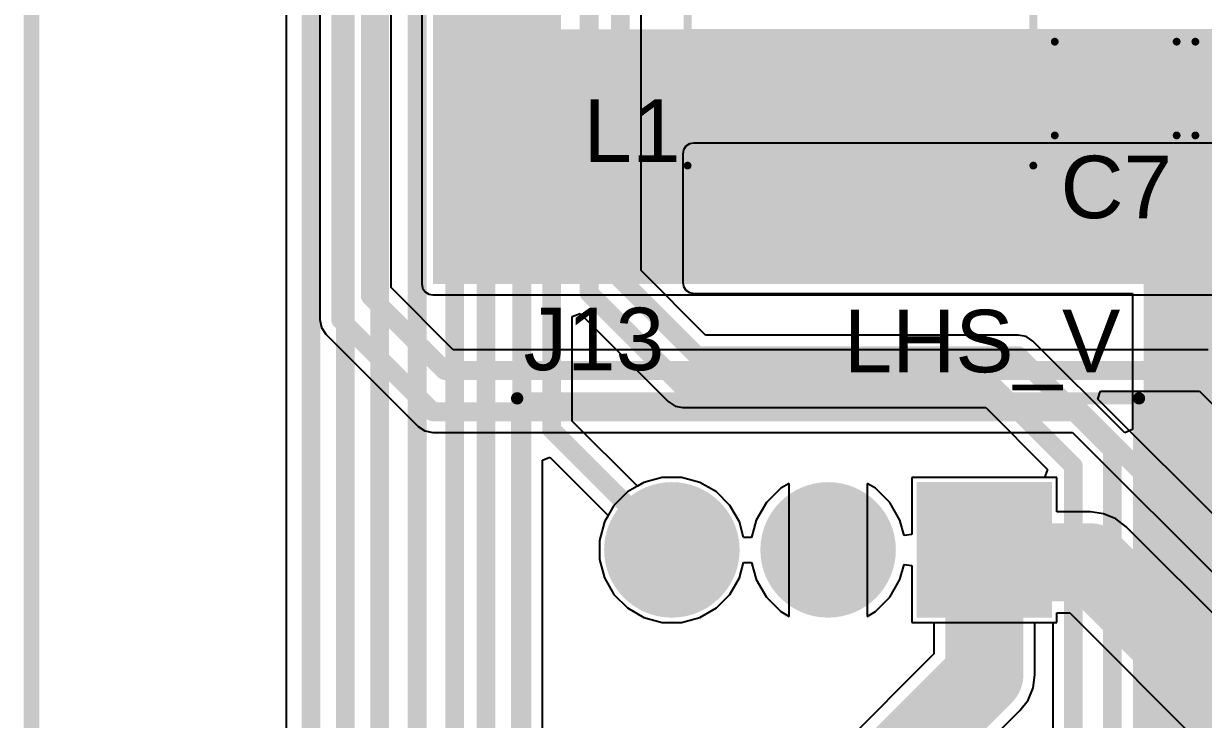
# Model space of a CAD drawing. Header units: millimetres. Extents: x 0 to 212, y 0 to 213.
# Drawn here: x -0.158 to 0.597, y 3.63 to 4.076 of the extents above; entities that cross this region are included whole.
import ezdxf

# ---------------------------------------------------------------- set-up
doc = ezdxf.new("R2010")
doc.units = ezdxf.units.MM
doc.header["$MEASUREMENT"] = 0
for name, color, linetype in [('BottomLayer', 5, 'Continuous'), ('BottomSolder', 6, 'Continuous'), ('Mechanical1', 6, 'Continuous'), ('MultiLayer', 9, 'Continuous'), ('PadHoleLayer', 156, 'Continuous'), ('TopLayer', 1, 'Continuous'), ('TopOverlay', 2, 'Continuous'), ('TopPaste', 8, 'Continuous'), ('TopSolder', 216, 'Continuous'), ('ViaHoleLayer', 16, 'Continuous')]:
    doc.layers.add(name, color=color, linetype=linetype)
doc.styles.add('Arial', font='', dxfattribs={"height": 0.2})
doc.styles.get('Arial').set_extended_font_data('Arial')

# ---------------------------------------------------------------- blocks, each defined once
blk = doc.blocks.new('C___1206_20')
at = {"layer": 'TopLayer'}
for points in [[(-0.08, 0.035), (-0.02, 0.035), (-0.02, -0.035), (-0.08, -0.035)], [(0.02, 0.035), (0.08, 0.035), (0.08, -0.035), (0.02, -0.035)]]:
    blk.add_hatch(color=1, dxfattribs=at).paths.add_polyline_path(points)
at = {"layer": 'TopPaste'}
for points in [[(-0.08, 0.035), (-0.02, 0.035), (-0.02, -0.035), (-0.08, -0.035)], [(0.02, 0.035), (0.08, 0.035), (0.08, -0.035), (0.02, -0.035)]]:
    blk.add_hatch(color=8, dxfattribs=at).paths.add_polyline_path(points)
at = {"layer": 'TopSolder'}
for points in [[(-0.084, 0.039), (-0.016, 0.039), (-0.016, -0.039), (-0.084, -0.039)], [(0.016, 0.039), (0.084, 0.039), (0.084, -0.039), (0.016, -0.039)]]:
    blk.add_hatch(color=216, dxfattribs=at).paths.add_polyline_path(points)
at = {"layer": 'TopOverlay', "const_width": 0.005}
for points in [[(-0.084, -0.039), (-0.084, 0.039)], [(-0.024, 0.039), (-0.084, 0.039)], [(0.084, 0.039), (0.024, 0.039)], [(0.084, -0.039), (0.084, 0.039)], [(-0.024, -0.039), (-0.084, -0.039)], [(0.084, -0.039), (0.024, -0.039)]]:
    blk.add_lwpolyline(points, dxfattribs=at)
at = {"layer": 'TopOverlay', "const_width": 0.0025}
for points in [[(-0.08525, 0.039, 1), (-0.08275, 0.039, 1)], [(-0.08525, 0.039, 1), (-0.08275, 0.039, 1)], [(-0.02525, 0.039, 1), (-0.02275, 0.039, 1)], [(0.02275, 0.039, 1), (0.02525, 0.039, 1)], [(0.08275, 0.039, 1), (0.08525, 0.039, 1)], [(0.08275, 0.039, 1), (0.08525, 0.039, 1)], [(-0.08525, -0.039, 1), (-0.08275, -0.039, 1)], [(-0.08525, -0.039, 1), (-0.08275, -0.039, 1)], [(-0.02525, -0.039, 1), (-0.02275, -0.039, 1)], [(0.02275, -0.039, 1), (0.02525, -0.039, 1)], [(0.08275, -0.039, 1), (0.08525, -0.039, 1)], [(0.08275, -0.039, 1), (0.08525, -0.039, 1)]]:
    blk.add_lwpolyline(points, format="xyb", close=True, dxfattribs=at)
blk = doc.blocks.new('YSPIT0550A_8R2M_43')
at = {"layer": 'TopLayer'}
for points in [[(-0.08858, 0.09252), (-0.03937, 0.09252), (-0.03937, -0.09252), (-0.08858, -0.09252)], [(0.03937, 0.09252), (0.08858, 0.09252), (0.08858, -0.09252), (0.03937, -0.09252)]]:
    blk.add_hatch(color=1, dxfattribs=at).paths.add_polyline_path(points)
at = {"layer": 'TopPaste'}
for points in [[(-0.08858, 0.09252), (-0.03937, 0.09252), (-0.03937, -0.09252), (-0.08858, -0.09252)], [(0.03937, 0.09252), (0.08858, 0.09252), (0.08858, -0.09252), (0.03937, -0.09252)]]:
    blk.add_hatch(color=8, dxfattribs=at).paths.add_polyline_path(points)
at = {"layer": 'TopSolder'}
for points in [[(-0.09258, 0.09652), (-0.03537, 0.09652), (-0.03537, -0.09652), (-0.09258, -0.09652)], [(0.03537, 0.09652), (0.09258, 0.09652), (0.09258, -0.09652), (0.03537, -0.09652)]]:
    blk.add_hatch(color=216, dxfattribs=at).paths.add_polyline_path(points)
at = {"layer": 'TopOverlay', "const_width": 0.005}
for points in [[(-0.107, -0.11), (-0.107, 0.11127)], [(0.10733, 0.11127), (-0.107, 0.11127)], [(0.10733, -0.11), (0.10733, 0.11127)], [(0.10733, -0.11), (-0.107, -0.11)]]:
    blk.add_lwpolyline(points, dxfattribs=at)
at = {"layer": 'TopOverlay', "const_width": 0.0025}
for points in [[(-0.10825, 0.11127, 1), (-0.10575, 0.11127, 1)], [(-0.10825, 0.11127, 1), (-0.10575, 0.11127, 1)], [(0.10608, 0.11127, 1), (0.10858, 0.11127, 1)], [(0.10608, 0.11127, 1), (0.10858, 0.11127, 1)], [(-0.10825, -0.11, 1), (-0.10575, -0.11, 1)], [(-0.10825, -0.11, 1), (-0.10575, -0.11, 1)], [(0.10608, -0.11, 1), (0.10858, -0.11, 1)], [(0.10608, -0.11, 1), (0.10858, -0.11, 1)]]:
    blk.add_lwpolyline(points, format="xyb", close=True, dxfattribs=at)
blk = doc.blocks.new('B3B_XH_A_LF__SN___46')
at = {"layer": 'BottomLayer'}
blk.add_hatch(color=5, dxfattribs=at).paths.add_polyline_path([(-0.18937, 0.03937), (-0.11063, 0.03937), (-0.11063, -0.03937), (-0.18937, -0.03937)])
h = blk.add_hatch(color=5, dxfattribs=at)
edge = h.paths.add_edge_path()
edge.add_arc((-0.05, 0), 0.03937, 0, 360)
h = blk.add_hatch(color=5, dxfattribs=at)
edge = h.paths.add_edge_path()
edge.add_arc((0.05, 0), 0.03937, 0, 360)
at = {"layer": 'BottomSolder'}
blk.add_hatch(color=6, dxfattribs=at).paths.add_polyline_path([(-0.19337, 0.04337), (-0.10663, 0.04337), (-0.10663, -0.04337), (-0.19337, -0.04337)])
h = blk.add_hatch(color=6, dxfattribs=at)
edge = h.paths.add_edge_path()
edge.add_arc((-0.05, 0), 0.04337, 0, 360)
h = blk.add_hatch(color=6, dxfattribs=at)
edge = h.paths.add_edge_path()
edge.add_arc((0.05, 0), 0.04337, 0, 360)
at = {"layer": 'MultiLayer'}
blk.add_hatch(color=9, dxfattribs=at).paths.add_polyline_path([(-0.18937, 0.03937), (-0.11063, 0.03937), (-0.11063, -0.03937), (-0.18937, -0.03937)])
h = blk.add_hatch(color=9, dxfattribs=at)
edge = h.paths.add_edge_path()
edge.add_arc((-0.05, 0), 0.03937, 0, 360)
h = blk.add_hatch(color=9, dxfattribs=at)
edge = h.paths.add_edge_path()
edge.add_arc((0.05, 0), 0.03937, 0, 360)
at = {"layer": 'PadHoleLayer'}
h = blk.add_hatch(color=156, dxfattribs=at)
edge = h.paths.add_edge_path()
edge.add_arc((-0.15, 0), 0.01969, 0, 360)
h = blk.add_hatch(color=156, dxfattribs=at)
edge = h.paths.add_edge_path()
edge.add_arc((-0.05, 0), 0.01969, 0, 360)
h = blk.add_hatch(color=156, dxfattribs=at)
edge = h.paths.add_edge_path()
edge.add_arc((0.05, 0), 0.01969, 0, 360)
at = {"layer": 'TopLayer'}
blk.add_hatch(color=1, dxfattribs=at).paths.add_polyline_path([(-0.18937, 0.03937), (-0.11063, 0.03937), (-0.11063, -0.03937), (-0.18937, -0.03937)])
h = blk.add_hatch(color=1, dxfattribs=at)
edge = h.paths.add_edge_path()
edge.add_arc((-0.05, 0), 0.03937, 0, 360)
h = blk.add_hatch(color=1, dxfattribs=at)
edge = h.paths.add_edge_path()
edge.add_arc((0.05, 0), 0.03937, 0, 360)
at = {"layer": 'TopSolder'}
blk.add_hatch(color=216, dxfattribs=at).paths.add_polyline_path([(-0.19337, 0.04337), (-0.10663, 0.04337), (-0.10663, -0.04337), (-0.19337, -0.04337)])
h = blk.add_hatch(color=216, dxfattribs=at)
edge = h.paths.add_edge_path()
edge.add_arc((-0.05, 0), 0.04337, 0, 360)
h = blk.add_hatch(color=216, dxfattribs=at)
edge = h.paths.add_edge_path()
edge.add_arc((0.05, 0), 0.04337, 0, 360)
at = {"layer": 'TopOverlay', "const_width": 0.00787}
for points in [[(-0.249, 0.137), (-0.249, -0.097)], [(0.149, 0.137), (-0.249, 0.137)], [(0.149, 0.137), (0.149, -0.097)], [(0.149, -0.097), (-0.249, -0.097)]]:
    blk.add_lwpolyline(points, dxfattribs=at)
at = {"layer": 'TopOverlay', "const_width": 0.00394}
for points in [[(-0.25097, 0.137, 1), (-0.24703, 0.137, 1)], [(-0.25097, 0.137, 1), (-0.24703, 0.137, 1)], [(0.14703, 0.137, 1), (0.15097, 0.137, 1)], [(0.14703, 0.137, 1), (0.15097, 0.137, 1)], [(-0.25097, -0.097, 1), (-0.24703, -0.097, 1)], [(-0.25097, -0.097, 1), (-0.24703, -0.097, 1)], [(0.14703, -0.097, 1), (0.15097, -0.097, 1)], [(0.14703, -0.097, 1), (0.15097, -0.097, 1)]]:
    blk.add_lwpolyline(points, format="xyb", close=True, dxfattribs=at)
blk = doc.blocks.new('C___1206_62')
at = {"layer": 'TopLayer'}
for points in [[(-0.08, 0.035), (-0.02, 0.035), (-0.02, -0.035), (-0.08, -0.035)], [(0.02, 0.035), (0.08, 0.035), (0.08, -0.035), (0.02, -0.035)]]:
    blk.add_hatch(color=1, dxfattribs=at).paths.add_polyline_path(points)
at = {"layer": 'TopPaste'}
for points in [[(-0.08, 0.035), (-0.02, 0.035), (-0.02, -0.035), (-0.08, -0.035)], [(0.02, 0.035), (0.08, 0.035), (0.08, -0.035), (0.02, -0.035)]]:
    blk.add_hatch(color=8, dxfattribs=at).paths.add_polyline_path(points)
at = {"layer": 'TopSolder'}
for points in [[(-0.084, 0.039), (-0.016, 0.039), (-0.016, -0.039), (-0.084, -0.039)], [(0.016, 0.039), (0.084, 0.039), (0.084, -0.039), (0.016, -0.039)]]:
    blk.add_hatch(color=216, dxfattribs=at).paths.add_polyline_path(points)
at = {"layer": 'TopOverlay', "const_width": 0.005}
for points in [[(-0.084, -0.039), (-0.084, 0.039)], [(-0.024, 0.039), (-0.084, 0.039)], [(0.084, 0.039), (0.024, 0.039)], [(0.084, -0.039), (0.084, 0.039)], [(-0.024, -0.039), (-0.084, -0.039)], [(0.084, -0.039), (0.024, -0.039)]]:
    blk.add_lwpolyline(points, dxfattribs=at)
at = {"layer": 'TopOverlay', "const_width": 0.0025}
for points in [[(-0.08525, 0.039, 1), (-0.08275, 0.039, 1)], [(-0.08525, 0.039, 1), (-0.08275, 0.039, 1)], [(-0.02525, 0.039, 1), (-0.02275, 0.039, 1)], [(0.02275, 0.039, 1), (0.02525, 0.039, 1)], [(0.08275, 0.039, 1), (0.08525, 0.039, 1)], [(0.08275, 0.039, 1), (0.08525, 0.039, 1)], [(-0.08525, -0.039, 1), (-0.08275, -0.039, 1)], [(-0.08525, -0.039, 1), (-0.08275, -0.039, 1)], [(-0.02525, -0.039, 1), (-0.02275, -0.039, 1)], [(0.02275, -0.039, 1), (0.02525, -0.039, 1)], [(0.08275, -0.039, 1), (0.08525, -0.039, 1)], [(0.08275, -0.039, 1), (0.08525, -0.039, 1)]]:
    blk.add_lwpolyline(points, format="xyb", close=True, dxfattribs=at)

msp = doc.modelspace()

# ---------------------------------------------------------------- hatches: boundary and pattern name
at = {"layer": 'BottomLayer'}
for points in [[(0.613, 3.91), (0.613, 3.992), (0.271, 3.992), (0.271, 3.91)], [(0.55892, 3.399), (0.612, 3.399), (0.612, 3.981), (0.55892, 3.981)]]:
    msp.add_hatch(color=5, dxfattribs=at).paths.add_polyline_path(points)
h = msp.add_hatch(color=5, dxfattribs=at)
edge = h.paths.add_edge_path()
edge.add_arc((0.288, 3.96848), 0.01181, 0, 360)
h = msp.add_hatch(color=5, dxfattribs=at)
edge = h.paths.add_edge_path()
edge.add_arc((0.32969, 3.96848), 0.01181, 0, 360)
h = msp.add_hatch(color=5, dxfattribs=at)
edge = h.paths.add_edge_path()
edge.add_arc((0.37139, 3.96848), 0.01181, 0, 360)
h = msp.add_hatch(color=5, dxfattribs=at)
edge = h.paths.add_edge_path()
edge.add_arc((0.41308, 3.96848), 0.01181, 0, 360)
h = msp.add_hatch(color=5, dxfattribs=at)
edge = h.paths.add_edge_path()
edge.add_arc((0.45478, 3.96848), 0.01181, 0, 360)
h = msp.add_hatch(color=5, dxfattribs=at)
edge = h.paths.add_edge_path()
edge.add_arc((0.5809, 3.96848), 0.01181, 0, 360)
h = msp.add_hatch(color=5, dxfattribs=at)
edge = h.paths.add_edge_path()
edge.add_arc((0.28852, 3.932), 0.01181, 0, 360)
h = msp.add_hatch(color=5, dxfattribs=at)
edge = h.paths.add_edge_path()
edge.add_arc((0.33021, 3.932), 0.01181, 0, 360)
h = msp.add_hatch(color=5, dxfattribs=at)
edge = h.paths.add_edge_path()
edge.add_arc((0.37191, 3.932), 0.01181, 0, 360)
h = msp.add_hatch(color=5, dxfattribs=at)
edge = h.paths.add_edge_path()
edge.add_arc((0.4136, 3.932), 0.01181, 0, 360)
h = msp.add_hatch(color=5, dxfattribs=at)
edge = h.paths.add_edge_path()
edge.add_arc((0.4553, 3.932), 0.01181, 0, 360)
h = msp.add_hatch(color=5, dxfattribs=at)
edge = h.paths.add_edge_path()
edge.add_arc((0.49699, 3.932), 0.01181, 0, 360)
h = msp.add_hatch(color=5, dxfattribs=at)
edge = h.paths.add_edge_path()
edge.add_arc((0.53869, 3.932), 0.01181, 0, 360)
h = msp.add_hatch(color=5, dxfattribs=at)
edge = h.paths.add_edge_path()
edge.add_arc((0.58038, 3.932), 0.01181, 0, 360)
at = {"layer": 'BottomSolder'}
h = msp.add_hatch(color=6, dxfattribs=at)
edge = h.paths.add_edge_path()
edge.add_arc((0.288, 3.96848), 0.01581, 0, 360)
h = msp.add_hatch(color=6, dxfattribs=at)
edge = h.paths.add_edge_path()
edge.add_arc((0.32969, 3.96848), 0.01581, 0, 360)
h = msp.add_hatch(color=6, dxfattribs=at)
edge = h.paths.add_edge_path()
edge.add_arc((0.37139, 3.96848), 0.01581, 0, 360)
h = msp.add_hatch(color=6, dxfattribs=at)
edge = h.paths.add_edge_path()
edge.add_arc((0.41308, 3.96848), 0.01581, 0, 360)
h = msp.add_hatch(color=6, dxfattribs=at)
edge = h.paths.add_edge_path()
edge.add_arc((0.45478, 3.96848), 0.01581, 0, 360)
h = msp.add_hatch(color=6, dxfattribs=at)
edge = h.paths.add_edge_path()
edge.add_arc((0.5809, 3.96848), 0.01581, 0, 360)
h = msp.add_hatch(color=6, dxfattribs=at)
edge = h.paths.add_edge_path()
edge.add_arc((0.28852, 3.932), 0.01581, 0, 360)
h = msp.add_hatch(color=6, dxfattribs=at)
edge = h.paths.add_edge_path()
edge.add_arc((0.33021, 3.932), 0.01581, 0, 360)
h = msp.add_hatch(color=6, dxfattribs=at)
edge = h.paths.add_edge_path()
edge.add_arc((0.37191, 3.932), 0.01581, 0, 360)
h = msp.add_hatch(color=6, dxfattribs=at)
edge = h.paths.add_edge_path()
edge.add_arc((0.4136, 3.932), 0.01581, 0, 360)
h = msp.add_hatch(color=6, dxfattribs=at)
edge = h.paths.add_edge_path()
edge.add_arc((0.4553, 3.932), 0.01581, 0, 360)
h = msp.add_hatch(color=6, dxfattribs=at)
edge = h.paths.add_edge_path()
edge.add_arc((0.49699, 3.932), 0.01581, 0, 360)
h = msp.add_hatch(color=6, dxfattribs=at)
edge = h.paths.add_edge_path()
edge.add_arc((0.53869, 3.932), 0.01581, 0, 360)
h = msp.add_hatch(color=6, dxfattribs=at)
edge = h.paths.add_edge_path()
edge.add_arc((0.58038, 3.932), 0.01581, 0, 360)
at = {"layer": 'TopLayer'}
for points in [[(0.18335, 4.505), (0.104, 4.505), (0.104, 4.047), (0.18335, 4.047)], [(0.282, 3.909), (0.282, 4.072), (0.104, 4.072), (0.104, 3.909)], [(0.269, 3.983), (0.769, 3.983), (0.769, 4.07202), (0.269, 4.07202)], [(0.269, 3.909), (0.716, 3.909), (0.716, 4.053), (0.269, 4.053)]]:
    msp.add_hatch(color=1, dxfattribs=at).paths.add_polyline_path(points)
h = msp.add_hatch(color=1, dxfattribs=at)
edge = h.paths.add_edge_path()
edge.add_arc((0.288, 3.96848), 0.01181, 0, 360)
h = msp.add_hatch(color=1, dxfattribs=at)
edge = h.paths.add_edge_path()
edge.add_arc((0.32969, 3.96848), 0.01181, 0, 360)
h = msp.add_hatch(color=1, dxfattribs=at)
edge = h.paths.add_edge_path()
edge.add_arc((0.37139, 3.96848), 0.01181, 0, 360)
h = msp.add_hatch(color=1, dxfattribs=at)
edge = h.paths.add_edge_path()
edge.add_arc((0.41308, 3.96848), 0.01181, 0, 360)
h = msp.add_hatch(color=1, dxfattribs=at)
edge = h.paths.add_edge_path()
edge.add_arc((0.45478, 3.96848), 0.01181, 0, 360)
h = msp.add_hatch(color=1, dxfattribs=at)
edge = h.paths.add_edge_path()
edge.add_arc((0.5809, 3.96848), 0.01181, 0, 360)
h = msp.add_hatch(color=1, dxfattribs=at)
edge = h.paths.add_edge_path()
edge.add_arc((0.28852, 3.932), 0.01181, 0, 360)
h = msp.add_hatch(color=1, dxfattribs=at)
edge = h.paths.add_edge_path()
edge.add_arc((0.33021, 3.932), 0.01181, 0, 360)
h = msp.add_hatch(color=1, dxfattribs=at)
edge = h.paths.add_edge_path()
edge.add_arc((0.37191, 3.932), 0.01181, 0, 360)
h = msp.add_hatch(color=1, dxfattribs=at)
edge = h.paths.add_edge_path()
edge.add_arc((0.4136, 3.932), 0.01181, 0, 360)
h = msp.add_hatch(color=1, dxfattribs=at)
edge = h.paths.add_edge_path()
edge.add_arc((0.4553, 3.932), 0.01181, 0, 360)
h = msp.add_hatch(color=1, dxfattribs=at)
edge = h.paths.add_edge_path()
edge.add_arc((0.49699, 3.932), 0.01181, 0, 360)
h = msp.add_hatch(color=1, dxfattribs=at)
edge = h.paths.add_edge_path()
edge.add_arc((0.53869, 3.932), 0.01181, 0, 360)
h = msp.add_hatch(color=1, dxfattribs=at)
edge = h.paths.add_edge_path()
edge.add_arc((0.58038, 3.932), 0.01181, 0, 360)
at = {"layer": 'TopSolder'}
h = msp.add_hatch(color=216, dxfattribs=at)
edge = h.paths.add_edge_path()
edge.add_arc((0.288, 3.96848), 0.01581, 0, 360)
h = msp.add_hatch(color=216, dxfattribs=at)
edge = h.paths.add_edge_path()
edge.add_arc((0.32969, 3.96848), 0.01581, 0, 360)
h = msp.add_hatch(color=216, dxfattribs=at)
edge = h.paths.add_edge_path()
edge.add_arc((0.37139, 3.96848), 0.01581, 0, 360)
h = msp.add_hatch(color=216, dxfattribs=at)
edge = h.paths.add_edge_path()
edge.add_arc((0.41308, 3.96848), 0.01581, 0, 360)
h = msp.add_hatch(color=216, dxfattribs=at)
edge = h.paths.add_edge_path()
edge.add_arc((0.45478, 3.96848), 0.01581, 0, 360)
h = msp.add_hatch(color=216, dxfattribs=at)
edge = h.paths.add_edge_path()
edge.add_arc((0.5809, 3.96848), 0.01581, 0, 360)
h = msp.add_hatch(color=216, dxfattribs=at)
edge = h.paths.add_edge_path()
edge.add_arc((0.28852, 3.932), 0.01581, 0, 360)
h = msp.add_hatch(color=216, dxfattribs=at)
edge = h.paths.add_edge_path()
edge.add_arc((0.33021, 3.932), 0.01581, 0, 360)
h = msp.add_hatch(color=216, dxfattribs=at)
edge = h.paths.add_edge_path()
edge.add_arc((0.37191, 3.932), 0.01581, 0, 360)
h = msp.add_hatch(color=216, dxfattribs=at)
edge = h.paths.add_edge_path()
edge.add_arc((0.4136, 3.932), 0.01581, 0, 360)
h = msp.add_hatch(color=216, dxfattribs=at)
edge = h.paths.add_edge_path()
edge.add_arc((0.4553, 3.932), 0.01581, 0, 360)
h = msp.add_hatch(color=216, dxfattribs=at)
edge = h.paths.add_edge_path()
edge.add_arc((0.49699, 3.932), 0.01581, 0, 360)
h = msp.add_hatch(color=216, dxfattribs=at)
edge = h.paths.add_edge_path()
edge.add_arc((0.53869, 3.932), 0.01581, 0, 360)
h = msp.add_hatch(color=216, dxfattribs=at)
edge = h.paths.add_edge_path()
edge.add_arc((0.58038, 3.932), 0.01581, 0, 360)
at = {"layer": 'ViaHoleLayer'}
h = msp.add_hatch(color=16, dxfattribs=at)
edge = h.paths.add_edge_path()
edge.add_arc((0.288, 3.96848), 0.00591, 0, 360)
h = msp.add_hatch(color=16, dxfattribs=at)
edge = h.paths.add_edge_path()
edge.add_arc((0.32969, 3.96848), 0.00591, 0, 360)
h = msp.add_hatch(color=16, dxfattribs=at)
edge = h.paths.add_edge_path()
edge.add_arc((0.37139, 3.96848), 0.00591, 0, 360)
h = msp.add_hatch(color=16, dxfattribs=at)
edge = h.paths.add_edge_path()
edge.add_arc((0.41308, 3.96848), 0.00591, 0, 360)
h = msp.add_hatch(color=16, dxfattribs=at)
edge = h.paths.add_edge_path()
edge.add_arc((0.45478, 3.96848), 0.00591, 0, 360)
h = msp.add_hatch(color=16, dxfattribs=at)
edge = h.paths.add_edge_path()
edge.add_arc((0.5809, 3.96848), 0.00591, 0, 360)
h = msp.add_hatch(color=16, dxfattribs=at)
edge = h.paths.add_edge_path()
edge.add_arc((0.28852, 3.932), 0.00591, 0, 360)
h = msp.add_hatch(color=16, dxfattribs=at)
edge = h.paths.add_edge_path()
edge.add_arc((0.33021, 3.932), 0.00591, 0, 360)
h = msp.add_hatch(color=16, dxfattribs=at)
edge = h.paths.add_edge_path()
edge.add_arc((0.37191, 3.932), 0.00591, 0, 360)
h = msp.add_hatch(color=16, dxfattribs=at)
edge = h.paths.add_edge_path()
edge.add_arc((0.4136, 3.932), 0.00591, 0, 360)
h = msp.add_hatch(color=16, dxfattribs=at)
edge = h.paths.add_edge_path()
edge.add_arc((0.4553, 3.932), 0.00591, 0, 360)
h = msp.add_hatch(color=16, dxfattribs=at)
edge = h.paths.add_edge_path()
edge.add_arc((0.49699, 3.932), 0.00591, 0, 360)
h = msp.add_hatch(color=16, dxfattribs=at)
edge = h.paths.add_edge_path()
edge.add_arc((0.53869, 3.932), 0.00591, 0, 360)
h = msp.add_hatch(color=16, dxfattribs=at)
edge = h.paths.add_edge_path()
edge.add_arc((0.58038, 3.932), 0.00591, 0, 360)

# ---------------------------------------------------------------- linework, layer by layer
at = {"layer": 'BottomLayer'}
for p, q in [((0.23725, 3.91749), (0.23725, 4.39151)), ((0.26441, 3.99473), (0.26386, 3.992)), ((0.26595, 3.99705), (0.26441, 3.99473)), ((0.26827, 3.99859), (0.26595, 3.99705)), ((0.271, 3.99914), (0.26827, 3.99859)), ((0.613, 3.99914), (0.271, 3.99914)), ((0.26386, 3.992), (0.26386, 3.91)), ((0.27849, 3.87625), (0.23725, 3.91749)), ((0.26386, 3.91), (0.26441, 3.90727)), ((0.26441, 3.90727), (0.26595, 3.90495)), ((0.26595, 3.90495), (0.26827, 3.90341)), ((0.26827, 3.90341), (0.271, 3.90286)), ((0.271, 3.90286), (0.55178, 3.90286)), ((0.55178, 3.90286), (0.55178, 3.81566)), ((0.19317, 3.88801), (0.19817, 3.89008)), ((0.19817, 3.89008), (0.25463, 3.83363)), ((0.19317, 3.82119), (0.19317, 3.88801)), ((0.47862, 3.87625), (0.27849, 3.87625)), ((0.4837, 3.87525), (0.47862, 3.87625)), ((0.488, 3.87237), (0.4837, 3.87525)), ((0.54678, 3.81359), (0.488, 3.87237)), ((0.25463, 3.83363), (0.25893, 3.83075)), ((0.25893, 3.83075), (0.264, 3.82975)), ((0.264, 3.82975), (0.45778, 3.82975)), ((0.45778, 3.82975), (0.49745, 3.79007)), ((0.23486, 3.77951), (0.19317, 3.82119)), ((0.55178, 3.81566), (0.54678, 3.81359)), ((0.17417, 3.79617), (0.17879, 3.79808)), ((0.17417, 3.52519), (0.17417, 3.79617)), ((0.17879, 3.79808), (0.21611, 3.76076)), ((0.25081, 3.78507), (0.23902, 3.78191)), ((0.26302, 3.78507), (0.25081, 3.78507)), ((0.27482, 3.78191), (0.26302, 3.78507)), ((0.49538, 3.78507), (0.41055, 3.78507)), ((0.41055, 3.78507), (0.41055, 3.74862)), ((0.49745, 3.79007), (0.49538, 3.78507)), ((0.23902, 3.78191), (0.23486, 3.77951)), ((0.28539, 3.77581), (0.27482, 3.78191)), ((0.29402, 3.76718), (0.28539, 3.77581)), ((0.32661, 3.77821), (0.31741, 3.76902)), ((0.33192, 3.78128), (0.32661, 3.77821)), ((0.33192, 3.7387), (0.33192, 3.78128)), ((0.38723, 3.77821), (0.38192, 3.78128)), ((0.38192, 3.78128), (0.38192, 3.7387)), ((0.39643, 3.76902), (0.38723, 3.77821)), ((0.31741, 3.76902), (0.31091, 3.75776)), ((0.40292, 3.75776), (0.39643, 3.76902)), ((0.21611, 3.76076), (0.21371, 3.7566)), ((0.30013, 3.7566), (0.29402, 3.76718)), ((0.21371, 3.7566), (0.21055, 3.74481)), ((0.30278, 3.74672), (0.30013, 3.7566)), ((0.31091, 3.75776), (0.30795, 3.74672)), ((0.40555, 3.74797), (0.40292, 3.75776)), ((0.30795, 3.74672), (0.30278, 3.74672)), ((0.41055, 3.74862), (0.40555, 3.74797)), ((0.21055, 3.74481), (0.21055, 3.7326)), ((0.33192, 3.69613), (0.33192, 3.7387)), ((0.38192, 3.7387), (0.38192, 3.69613)), ((0.21055, 3.7326), (0.21371, 3.72081)), ((0.30013, 3.72081), (0.30278, 3.73069)), ((0.30278, 3.73069), (0.30795, 3.73069)), ((0.30795, 3.73069), (0.31091, 3.71965)), ((0.40292, 3.71965), (0.40555, 3.72944)), ((0.40555, 3.72944), (0.41055, 3.72878)), ((0.41055, 3.72878), (0.41055, 3.69233)), ((0.21371, 3.72081), (0.21981, 3.71023)), ((0.29402, 3.71023), (0.30013, 3.72081)), ((0.31091, 3.71965), (0.31741, 3.70839)), ((0.39643, 3.70839), (0.40292, 3.71965)), ((0.21981, 3.71023), (0.22845, 3.7016)), ((0.28539, 3.7016), (0.29402, 3.71023)), ((0.31741, 3.70839), (0.32661, 3.6992)), ((0.38723, 3.6992), (0.39643, 3.70839)), ((0.22845, 3.7016), (0.23902, 3.69549)), ((0.27482, 3.69549), (0.28539, 3.7016)), ((0.23902, 3.69549), (0.25081, 3.69233)), ((0.26302, 3.69233), (0.27482, 3.69549)), ((0.32661, 3.6992), (0.33192, 3.69613)), ((0.38192, 3.69613), (0.38723, 3.6992)), ((0.25081, 3.69233), (0.26302, 3.69233)), ((0.41055, 3.69233), (0.50066, 3.69233)), ((0.50066, 3.69233), (0.50066, 3.47007))]:
    msp.add_line(p, q, dxfattribs=at)
at = {"layer": 'BottomLayer', "const_width": 0.012}
for points in [[(0.02592, 1.97754), (0.02592, 4.51892)], [(0.04792, 1.98665), (0.04792, 4.50892)], [(0.06992, 4.497), (0.06992, 1.99576)], [(0.09392, 2.0057), (0.09392, 4.48792)], [(0.11792, 2.01564), (0.11792, 4.47892)], [(0.13792, 2.0797), (0.13792, 4.46492)], [(0.16092, 3.5197), (0.16092, 4.45292)], [(0.17992, 3.8157), (0.17992, 4.42292)], [(0.204, 3.903), (0.204, 4.404)], [(0.224, 3.912), (0.224, 4.397)], [(0.224, 3.912), (0.273, 3.863)], [(0.204, 3.903), (0.264, 3.843)], [(0.273, 3.863), (0.47862, 3.863)], [(0.47862, 3.863), (0.53892, 3.8027)], [(0.264, 3.843), (0.46327, 3.843)], [(0.46327, 3.843), (0.51392, 3.79235)], [(0.17992, 3.8157), (0.25692, 3.7387)], [(0.53892, 3.3817), (0.53892, 3.8027)], [(0.51392, 3.3667), (0.51392, 3.79235)]]:
    msp.add_lwpolyline(points, dxfattribs=at)
at = {"layer": 'BottomLayer', "const_width": 0.006}
for points in [[(0.221, 3.912, 1), (0.227, 3.912, 1)], [(0.221, 3.912, 1), (0.227, 3.912, 1)], [(0.201, 3.903, 1), (0.207, 3.903, 1)], [(0.201, 3.903, 1), (0.207, 3.903, 1)], [(0.27, 3.863, 1), (0.276, 3.863, 1)], [(0.27, 3.863, 1), (0.276, 3.863, 1)], [(0.47562, 3.863, 1), (0.48162, 3.863, 1)], [(0.47562, 3.863, 1), (0.48162, 3.863, 1)], [(0.261, 3.843, 1), (0.267, 3.843, 1)], [(0.261, 3.843, 1), (0.267, 3.843, 1)], [(0.46027, 3.843, 1), (0.46627, 3.843, 1)], [(0.46027, 3.843, 1), (0.46627, 3.843, 1)], [(0.17692, 3.8157, 1), (0.18292, 3.8157, 1)], [(0.17692, 3.8157, 1), (0.18292, 3.8157, 1)], [(0.53592, 3.8027, 1), (0.54192, 3.8027, 1)], [(0.53592, 3.8027, 1), (0.54192, 3.8027, 1)], [(0.51092, 3.79235, 1), (0.51692, 3.79235, 1)], [(0.51092, 3.79235, 1), (0.51692, 3.79235, 1)], [(0.25392, 3.7387, 1), (0.25992, 3.7387, 1)]]:
    msp.add_lwpolyline(points, format="xyb", close=True, dxfattribs=at)
at = {"layer": 'Mechanical1', "const_width": 0.01}
msp.add_lwpolyline([(-0.153, 3.34743), (-0.153, 6.265)], dxfattribs=at)
at = {"layer": 'TopLayer'}
for p, q in [((0.03166, 5.2457), (0.03166, 3.88608)), ((0.07717, 3.90657), (0.07717, 5.05921)), ((0.0102, 0.0102), (0.0102, 5.005)), ((0.09686, 4.476), (0.09686, 4.072)), ((0.09686, 4.072), (0.09686, 4.047)), ((0.09686, 4.047), (0.09686, 3.909)), ((0.11698, 3.86677), (0.07717, 3.90657)), ((0.09686, 3.909), (0.09741, 3.90627)), ((0.09741, 3.90627), (0.09895, 3.90395)), ((0.09895, 3.90395), (0.10127, 3.90241)), ((0.10127, 3.90241), (0.104, 3.90186)), ((0.104, 3.90186), (0.716, 3.90186)), ((0.03166, 3.88608), (0.03267, 3.88101)), ((0.03267, 3.88101), (0.03555, 3.87671)), ((0.03555, 3.87671), (0.09455, 3.8177)), ((0.6001, 3.86677), (0.11698, 3.86677)), ((0.52949, 3.83526), (0.53106, 3.83995)), ((0.53106, 3.83995), (0.53131, 3.84026)), ((0.53131, 3.84026), (0.59461, 3.84026)), ((0.59461, 3.84026), (0.6741, 3.76076)), ((0.68479, 3.67996), (0.52949, 3.83526)), ((0.09455, 3.8177), (0.09885, 3.81483)), ((0.09885, 3.81483), (0.10392, 3.81382)), ((0.10392, 3.81382), (0.51343, 3.81382)), ((0.51343, 3.81382), (0.66992, 3.65733)), ((0.25081, 3.78507), (0.23902, 3.78191)), ((0.26302, 3.78507), (0.25081, 3.78507)), ((0.27482, 3.78191), (0.26302, 3.78507)), ((0.50329, 3.78507), (0.41055, 3.78507)), ((0.41055, 3.78507), (0.41055, 3.74862)), ((0.50329, 3.76298), (0.50329, 3.78507)), ((0.22845, 3.77581), (0.21981, 3.76718)), ((0.23902, 3.78191), (0.22845, 3.77581)), ((0.28539, 3.77581), (0.27482, 3.78191)), ((0.29402, 3.76718), (0.28539, 3.77581)), ((0.32661, 3.77821), (0.31741, 3.76902)), ((0.33192, 3.78128), (0.32661, 3.77821)), ((0.33192, 3.7387), (0.33192, 3.78128)), ((0.38723, 3.77821), (0.38192, 3.78128)), ((0.38192, 3.78128), (0.38192, 3.7387)), ((0.39643, 3.76902), (0.38723, 3.77821)), ((0.31741, 3.76902), (0.31091, 3.75776)), ((0.40292, 3.75776), (0.39643, 3.76902)), ((0.21981, 3.76718), (0.21371, 3.7566)), ((0.30013, 3.7566), (0.29402, 3.76718)), ((0.52492, 3.76298), (0.50329, 3.76298)), ((0.53327, 3.76188), (0.52492, 3.76298)), ((0.54106, 3.75866), (0.53327, 3.76188)), ((0.21371, 3.7566), (0.21055, 3.74481)), ((0.30278, 3.74672), (0.30013, 3.7566)), ((0.31091, 3.75776), (0.30795, 3.74672)), ((0.40555, 3.74797), (0.40292, 3.75776)), ((0.54774, 3.75353), (0.54106, 3.75866)), ((0.66529, 3.63598), (0.54774, 3.75353)), ((0.30795, 3.74672), (0.30278, 3.74672)), ((0.41055, 3.74862), (0.40555, 3.74797)), ((0.21055, 3.74481), (0.21055, 3.7326)), ((0.33192, 3.69613), (0.33192, 3.7387)), ((0.38192, 3.7387), (0.38192, 3.69613)), ((0.21055, 3.7326), (0.21371, 3.72081)), ((0.30013, 3.72081), (0.30278, 3.73069)), ((0.30278, 3.73069), (0.30795, 3.73069)), ((0.30795, 3.73069), (0.31091, 3.71965)), ((0.40292, 3.71965), (0.40555, 3.72944)), ((0.40555, 3.72944), (0.41055, 3.72878)), ((0.41055, 3.72878), (0.41055, 3.69233)), ((0.21371, 3.72081), (0.21981, 3.71023)), ((0.29402, 3.71023), (0.30013, 3.72081)), ((0.31091, 3.71965), (0.31741, 3.70839)), ((0.39643, 3.70839), (0.40292, 3.71965)), ((0.21981, 3.71023), (0.22845, 3.7016)), ((0.28539, 3.7016), (0.29402, 3.71023)), ((0.31741, 3.70839), (0.32661, 3.6992)), ((0.38723, 3.6992), (0.39643, 3.70839)), ((0.22845, 3.7016), (0.23902, 3.69549)), ((0.27482, 3.69549), (0.28539, 3.7016)), ((0.23902, 3.69549), (0.25081, 3.69233)), ((0.26302, 3.69233), (0.27482, 3.69549)), ((0.32661, 3.6992), (0.33192, 3.69613)), ((0.38192, 3.69613), (0.38723, 3.6992)), ((0.50329, 3.69233), (0.50329, 3.69843)), ((0.50329, 3.69843), (0.51155, 3.69843)), ((0.51155, 3.69843), (0.6291, 3.58088)), ((0.25081, 3.69233), (0.26302, 3.69233)), ((0.41055, 3.69233), (0.42464, 3.69233)), ((0.42464, 3.69233), (0.42464, 3.67207)), ((0.4892, 3.6587), (0.4892, 3.69233)), ((0.4892, 3.69233), (0.50329, 3.69233)), ((0.42464, 3.67207), (0.35755, 3.60498)), ((0.4881, 3.65035), (0.4892, 3.6587)), ((0.48487, 3.64257), (0.4881, 3.65035)), ((0.47974, 3.63588), (0.48487, 3.64257)), ((0.39374, 3.54988), (0.47974, 3.63588))]:
    msp.add_line(p, q, dxfattribs=at)
for points, const_width in [([(0.04492, 3.88608), (0.04492, 5.2457)], 0.012), ([(0.06392, 3.90108), (0.06392, 5.0647)], 0.012), ([(0.06392, 3.90108), (0.11149, 3.85351)], 0.012), ([(0.04492, 3.88608), (0.10392, 3.82708)], 0.012), ([(0.11149, 3.85351), (0.6001, 3.85351)], 0.012), ([(0.6001, 3.85351), (0.71491, 3.7387)], 0.012), ([(0.10392, 3.82708), (0.51892, 3.82708)], 0.012), ([(0.51892, 3.82708), (0.6793, 3.6667)], 0.012), ([(0.45692, 3.6587), (0.45692, 3.7487)], 0.05), ([(0.45692, 3.7387), (0.46492, 3.7307)], 0.05), ([(0.46492, 3.7307), (0.52492, 3.7307)], 0.05), ([(0.52492, 3.7307), (0.65192, 3.6037)], 0.05), ([(0.37092, 3.5727), (0.45692, 3.6587)], 0.05)]:
    msp.add_lwpolyline(points, dxfattribs=dict(at, const_width=const_width))
for points, const_width in [([(0.06092, 3.90108, 1), (0.06692, 3.90108, 1)], 0.006), ([(0.06092, 3.90108, 1), (0.06692, 3.90108, 1)], 0.006), ([(0.04192, 3.88608, 1), (0.04792, 3.88608, 1)], 0.006), ([(0.04192, 3.88608, 1), (0.04792, 3.88608, 1)], 0.006), ([(0.10849, 3.85351, 1), (0.11449, 3.85351, 1)], 0.006), ([(0.10849, 3.85351, 1), (0.11449, 3.85351, 1)], 0.006), ([(0.5971, 3.85351, 1), (0.6031, 3.85351, 1)], 0.006), ([(0.5971, 3.85351, 1), (0.6031, 3.85351, 1)], 0.006), ([(0.10092, 3.82708, 1), (0.10692, 3.82708, 1)], 0.006), ([(0.10092, 3.82708, 1), (0.10692, 3.82708, 1)], 0.006), ([(0.51592, 3.82708, 1), (0.52192, 3.82708, 1)], 0.006), ([(0.51592, 3.82708, 1), (0.52192, 3.82708, 1)], 0.006), ([(0.44442, 3.7487, 1), (0.46942, 3.7487, 1)], 0.025), ([(0.44442, 3.7387, 1), (0.46942, 3.7387, 1)], 0.025), ([(0.45242, 3.7307, 1), (0.47742, 3.7307, 1)], 0.025), ([(0.45242, 3.7307, 1), (0.47742, 3.7307, 1)], 0.025), ([(0.51242, 3.7307, 1), (0.53742, 3.7307, 1)], 0.025), ([(0.51242, 3.7307, 1), (0.53742, 3.7307, 1)], 0.025), ([(0.44442, 3.6587, 1), (0.46942, 3.6587, 1)], 0.025), ([(0.44442, 3.6587, 1), (0.46942, 3.6587, 1)], 0.025)]:
    msp.add_lwpolyline(points, format="xyb", close=True, dxfattribs=dict(at, const_width=const_width))

# ---------------------------------------------------------------- block references
for name, p, rotation in [('YSPIT0550A_8R2M_43', (0.377, 4.09202), 270), ('C___1206_62', (0.541, 4.088), 270), ('C___1206_20', (0.631, 4.088), 270), ('B3B_XH_A_LF__SN___46', (0.30692, 3.7387), 180)]:
    msp.add_blockref(name, p, dxfattribs=dict(rotation=rotation))

# ---------------------------------------------------------------- texts
at = {"layer": 'TopOverlay', "style": 'Arial'}
for s, p in [('L1', (0.20034, 3.98701)), ('C7', (0.50568, 3.95101)), ('J13', (0.16194, 3.85371)), ('LHS_V', (0.36692, 3.85237))]:
    msp.add_text(s, height=0.04, dxfattribs=at).set_placement(p)

doc.saveas('drawing.dxf')
